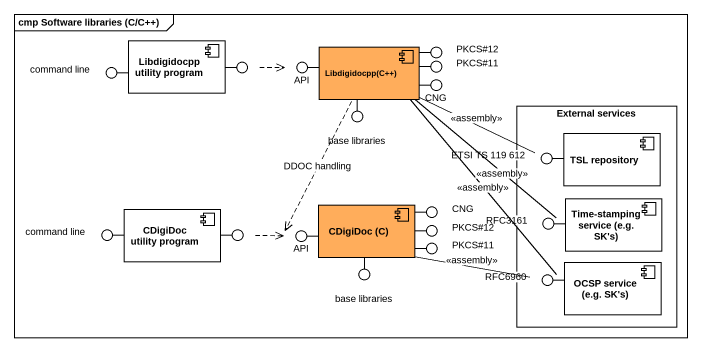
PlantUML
@startuml
mainframe cmp Software libraries (C/C++)
component "Libdigidocpp utility program" as Libdigidocpp_utility_program #FFFFFF
() " " as lollipop1
() API
component "Libdigidocpp(C++)" as Libdigidocpp_C #FFAD5B
() "PKCS#11" as PKCS_11
() "PKCS#12" as PKCS_12
() "command line" as command_line
() "base libraries" as base_libraries
() CNG
rectangle "External services" as External_services {
  component "TSL repository" as TSL_repository #FFFFFF
  component "Time-stamping service (e.g. SK's)" as Time_stamping_service_e_g #FFFFFF
  component "OCSP service (e.g. SK's)" as OCSP_service_e_g_SK_s #FFFFFF
}
() "ETSI TS 119 612" as ETSI_TS_119_612
component "CDigiDoc utility program" as CDigiDoc_utility_program #FFFFFF
component "CDigiDoc (C)" as CDigiDoc_C #FFAD5B
() "CNG" as CNG_2
() RFC3161
() "command line" as command_line_2
() " " as lollipop2
() "API" as API_2
() "base libraries" as base_libraries_2
() "PKCS#11" as PKCS_11_2
() "PKCS#12" as PKCS_12_2
() RFC6960
Libdigidocpp_utility_program -right- lollipop1
Libdigidocpp_C -left- API
Libdigidocpp_C -right- PKCS_11
Libdigidocpp_C -right- PKCS_12
Libdigidocpp_utility_program -left- command_line
Libdigidocpp_C -- base_libraries
Libdigidocpp_C -right- CNG
TSL_repository -left- ETSI_TS_119_612
CDigiDoc_C -right- CNG_2
Time_stamping_service_e_g -left- RFC3161
CDigiDoc_utility_program -left- command_line_2
CDigiDoc_utility_program -right- lollipop2
CDigiDoc_C -left- API_2
CDigiDoc_C -- base_libraries_2
CDigiDoc_C -right- PKCS_11_2
CDigiDoc_C -right- PKCS_12_2
OCSP_service_e_g_SK_s -left- RFC6960
lollipop1 .right.> API
Libdigidocpp_C -right- ETSI_TS_119_612 : <<assembly>>
Libdigidocpp_C -- RFC3161 : <<assembly>>
Libdigidocpp_C -- RFC6960 : <<assembly>>
base_libraries ..> API_2 : DDOC handling
CDigiDoc_C -right- RFC6960 : <<assembly>>
lollipop2 .right.> API_2
@enduml
